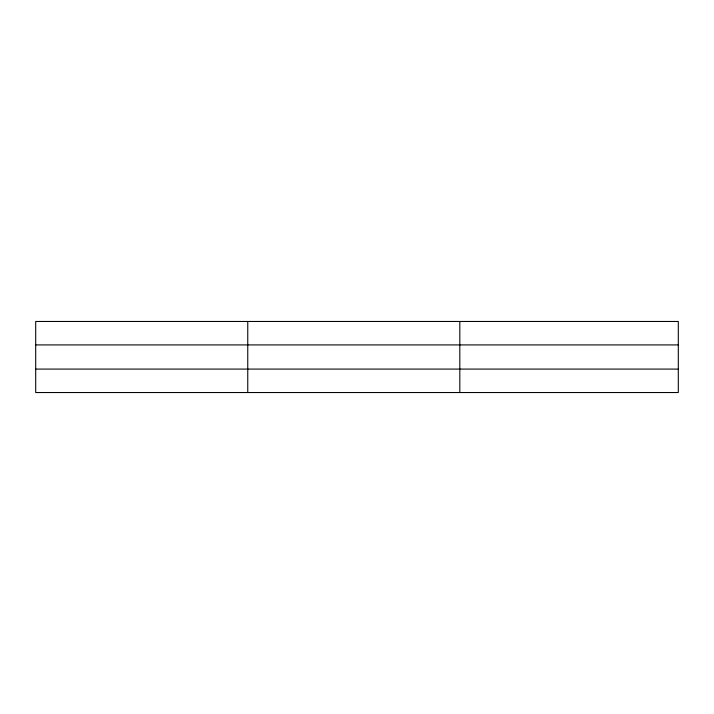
<?xml version="1.0" encoding="UTF-8"?>
<svg xmlns="http://www.w3.org/2000/svg" width="714" height="714" viewBox="0 0 714 714"><rect width="100%" height="100%" fill="white"/><g stroke="black" fill="none" stroke-linecap="round" stroke-linejoin="round"><path stroke-width="1.07" d="M247.758 321.47L247.758 392.53M459.816 321.47L459.816 392.53M678.3 369.084L678.3 392.53L35.7 392.53L35.7 321.47L678.3 321.47L678.3 369.084L35.7 369.084M35.7 344.916L678.3 344.916"/></g></svg>
